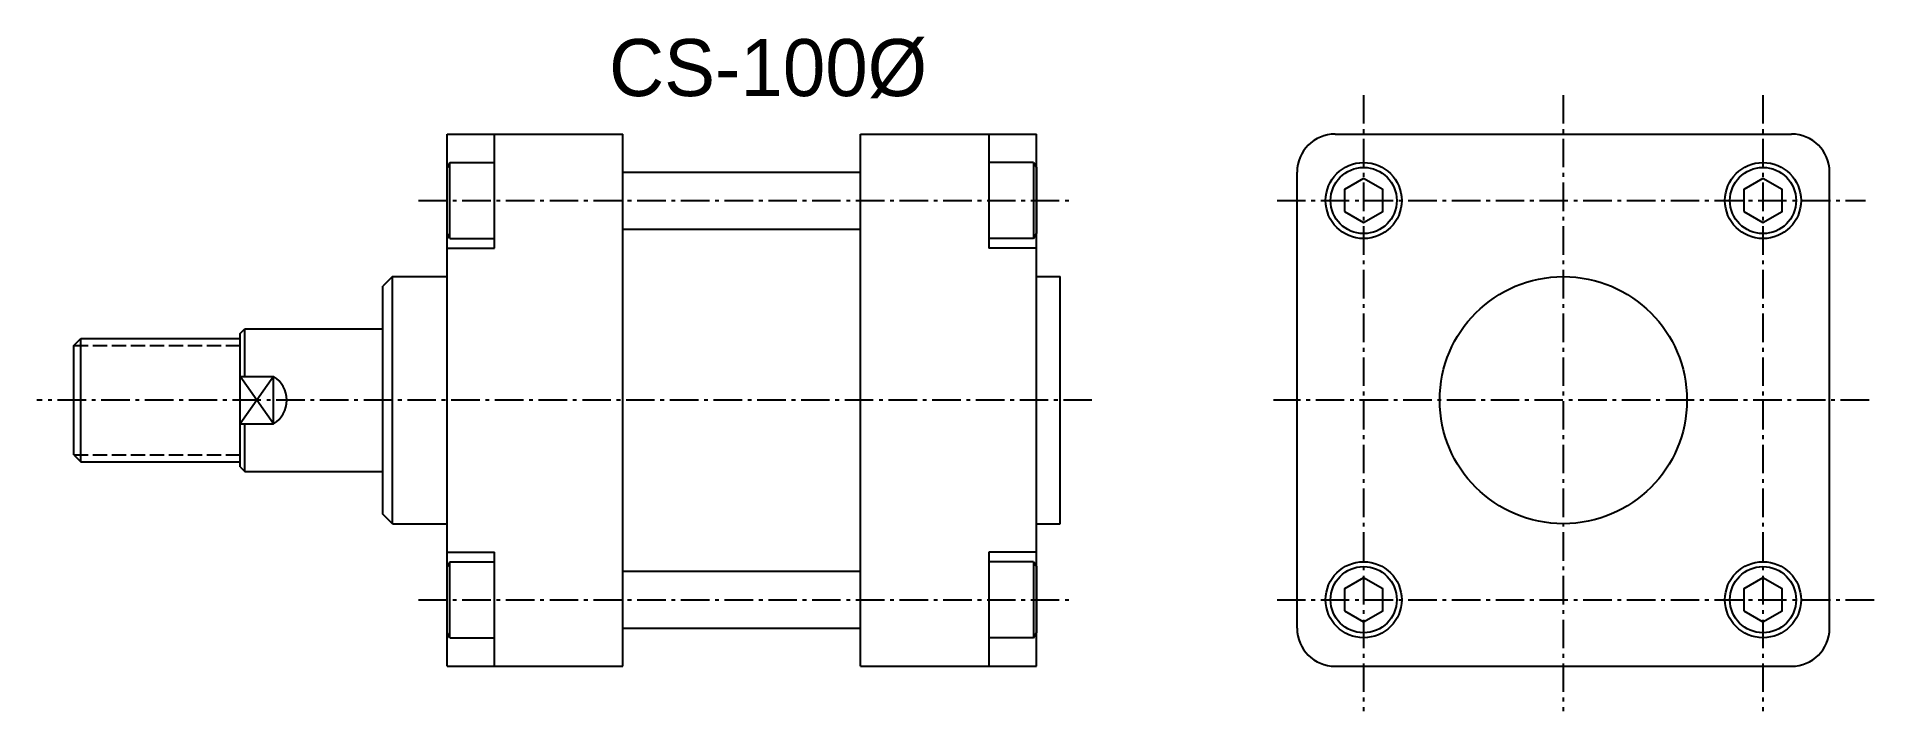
# Model space of a CAD drawing. Extents: x 160 to 547, y 212 to 354.
import ezdxf

# ---------------------------------------------------------------- set-up
doc = ezdxf.new("R2010")
doc.units = 0
doc.header["$MEASUREMENT"] = 0
doc.linetypes.add('DASHED', pattern=[4, 3, -1])
doc.linetypes.add('SCENTER', pattern=[9.2, 6, -1.2, 0.8, -1.2])
for name, color, linetype in [('CON', 2, 'CONTINUOUS'), ('DAS', 3, 'DASHED'), ('SCEN', 1, 'SCENTER'), ('UTI', 7, 'CONTINUOUS')]:
    doc.layers.add(name, color=color, linetype=linetype)

# ---------------------------------------------------------------- blocks, each defined once
blk = doc.blocks.new('00000117')
at = {"layer": 'CON'}
blk.add_lwpolyline([(-2.31, 4), (-4.62, 0), (-2.31, -4), (2.31, -4), (4.62, 0), (2.31, 4)], close=True, dxfattribs=at)
for radius in [8, 6.96]:
    blk.add_circle((0, 0), radius, dxfattribs=at)

msp = doc.modelspace()

# ---------------------------------------------------------------- linework, layer by layer
at = {"layer": 'CON'}
for p, q in [((246.4, 221.63), (246.4, 333.63)), ((246.4, 333.63), (283.4, 333.63)), ((256.4, 309.63), (256.4, 333.63)), ((283.4, 221.63), (283.4, 333.63)), ((333.4, 221.63), (333.4, 333.63)), ((333.4, 333.63), (370.4, 333.63)), ((360.4, 333.63), (360.4, 309.63)), ((370.4, 221.63), (370.4, 333.63)), ((433.22, 333.63), (529.22, 333.63)), ((247, 327.63), (246.4, 326.59)), ((246.4, 312.67), (246.4, 326.59)), ((247, 327.63), (256.4, 327.63)), ((247, 311.63), (247, 327.63)), ((283.4, 325.63), (333.4, 325.63)), ((369.8, 327.63), (360.4, 327.63)), ((369.8, 327.63), (369.8, 311.63)), ((369.8, 327.63), (370.4, 326.59)), ((370.4, 326.59), (370.4, 312.67)), ((425.22, 229.63), (425.22, 325.63)), ((537.22, 229.63), (537.22, 325.63)), ((283.4, 313.63), (333.4, 313.63)), ((247, 311.63), (246.4, 312.67)), ((246.4, 309.63), (256.4, 309.63)), ((247, 311.63), (256.4, 311.63)), ((369.8, 311.63), (360.4, 311.63)), ((370.4, 309.63), (360.4, 309.63)), ((369.8, 311.63), (370.4, 312.67)), ((234.9, 303.63), (232.9, 301.63)), ((234.9, 251.63), (234.9, 303.63)), ((234.9, 303.63), (246.4, 303.63)), ((370.4, 303.63), (375.4, 303.63)), ((375.4, 251.63), (375.4, 303.63)), ((232.9, 253.63), (232.9, 301.63)), ((167.9, 289.13), (169.4, 290.63)), ((169.4, 264.63), (169.4, 290.63)), ((169.4, 290.63), (202.9, 290.63)), ((202.9, 291.63), (203.9, 292.63)), ((202.9, 263.63), (202.9, 291.63)), ((203.9, 282.63), (203.9, 292.63)), ((203.9, 292.63), (232.9, 292.63)), ((167.9, 266.13), (167.9, 289.13)), ((202.9, 282.63), (209.9, 282.63)), ((209.9, 272.63), (209.9, 282.63)), ((202.9, 272.63), (209.9, 272.63)), ((203.9, 262.63), (203.9, 272.63)), ((167.9, 266.13), (169.4, 264.63)), ((169.4, 264.63), (202.9, 264.63)), ((202.9, 263.63), (203.9, 262.63)), ((203.9, 262.63), (232.9, 262.63)), ((234.9, 251.63), (232.9, 253.63)), ((234.9, 251.63), (246.4, 251.63)), ((370.4, 251.63), (375.4, 251.63)), ((246.4, 245.63), (256.4, 245.63)), ((256.4, 221.63), (256.4, 245.63)), ((360.4, 245.63), (360.4, 221.63)), ((370.4, 245.63), (360.4, 245.63)), ((247, 243.63), (246.4, 242.59)), ((246.4, 228.67), (246.4, 242.59)), ((247, 227.63), (247, 243.63)), ((247, 243.63), (256.4, 243.63)), ((283.4, 241.63), (333.4, 241.63)), ((369.8, 243.63), (360.4, 243.63)), ((369.8, 243.63), (370.4, 242.59)), ((369.8, 243.63), (369.8, 227.63)), ((370.4, 242.59), (370.4, 228.67)), ((247, 227.63), (246.4, 228.67)), ((283.4, 229.63), (333.4, 229.63)), ((369.8, 227.63), (370.4, 228.67)), ((247, 227.63), (256.4, 227.63)), ((369.8, 227.63), (360.4, 227.63)), ((246.4, 221.63), (283.4, 221.63)), ((333.4, 221.63), (370.4, 221.63)), ((433.22, 221.63), (529.22, 221.63))]:
    msp.add_line(p, q, dxfattribs=at)
msp.add_circle((481.22, 277.63), 26, dxfattribs=at)
for centre, radius, start, end in [((433.22, 325.63), 8, 90, 180), ((529.22, 325.63), 8, 0, 90), ((206.8, 277.63), 5.88, 301.7811, 58.2189), ((433.22, 229.63), 8, 180, 270), ((529.22, 229.63), 8, 270, 0)]:
    msp.add_arc(centre, radius, start, end, dxfattribs=at)
at = {"layer": 'DAS'}
for p, q in [((167.9, 289.13), (202.9, 289.13)), ((167.9, 266.13), (202.9, 266.13))]:
    msp.add_line(p, q, dxfattribs=at)
at = {"layer": 'SCEN'}
for p, q in [((439.22, 341.83), (439.22, 212.17)), ((481.22, 341.83), (481.22, 212.17)), ((523.22, 341.83), (523.22, 212.17)), ((240.4, 319.63), (377.93, 319.63)), ((421, 319.63), (544.81, 319.63)), ((382.07, 277.63), (160.11, 277.63)), ((545.55, 277.63), (420.23, 277.63)), ((240.4, 235.63), (377.93, 235.63)), ((421, 235.63), (547.04, 235.63))]:
    msp.add_line(p, q, dxfattribs=at)
at = {"layer": 'UTI'}
for p, q in [((209.9, 282.63), (202.9, 272.63)), ((209.9, 272.63), (202.9, 282.63))]:
    msp.add_line(p, q, dxfattribs=at)

# ---------------------------------------------------------------- block references
at = {"layer": 'CON', "rotation": 90}
for p in [(439.22, 319.63), (523.22, 319.63), (439.22, 235.63), (523.22, 235.63)]:
    msp.add_blockref('00000117', p, dxfattribs=at)

# ---------------------------------------------------------------- texts
at = {"layer": 'UTI'}
msp.add_text('CS-100%%C', height=12, dxfattribs=at).set_placement((280.49, 341.61))

doc.saveas('drawing.dxf')
